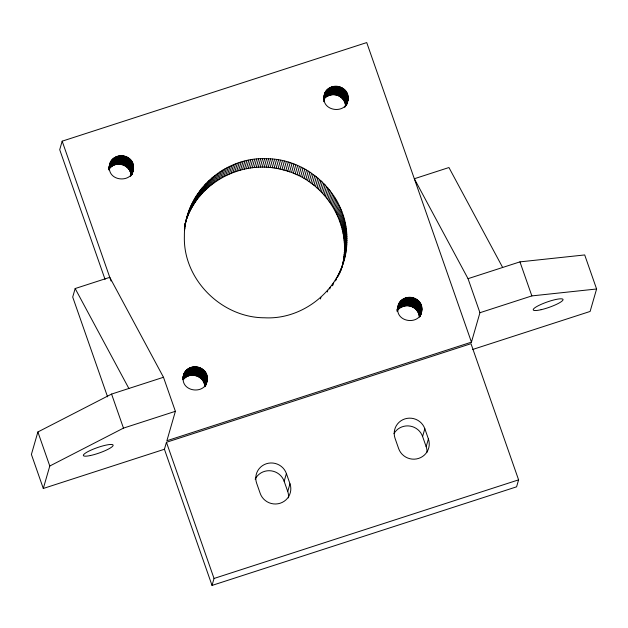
<?xml version="1.0" encoding="UTF-8"?>
<svg xmlns="http://www.w3.org/2000/svg" width="628" height="628" viewBox="0 0 628 628"><rect width="100%" height="100%" fill="white"/><g stroke="black" fill="none" stroke-linecap="round" stroke-linejoin="round"><path stroke-width="0.94" d="M342.205 266.186C353.164 225.146 324.747 180.048 283.88 170.117C244.276 158.28 197.773 181.767 185.715 221.731M346.86 240.296C348.32 197.035 309.533 158.719 266.633 158.719C224.031 156.372 183.816 193.149 184.381 236.214C182.921 279.468 221.708 317.784 264.608 317.784C307.21 320.139 347.425 283.354 346.86 240.296L344.403 248.814M109.366 167.15C109.037 151.772 134.384 152.565 133.521 167.762C133.85 183.141 108.511 182.348 109.366 167.15L108.879 168.853M207.279 379.398C208.881 364.256 183.604 362.278 183.164 377.632C181.563 392.775 206.84 394.753 207.279 379.398L205.309 386.212M348.077 98.871C349.678 83.728 324.401 81.75 323.962 97.105C322.36 112.247 347.637 114.233 348.077 98.871L346.106 105.535M421.851 309.934C423.453 294.791 398.176 292.813 397.744 308.167C396.135 323.31 421.412 325.288 421.851 309.934L420.077 316.473M107.584 396.849L72.707 297.06L75.164 288.542L109.774 277.341L163.484 377.271L175.385 411.309L166.891 440.738L471.447 342.142L366.728 42.578L62.172 141.174L59.715 149.692L105.064 279.421M108.895 167.448L110.128 163.186M108.872 167.762L110.347 162.652M108.895 168.43L110.866 161.616M108.887 169.434L111.164 161.121M111.486 160.635L109.029 169.152C114.83 160.093 130.577 164.371 131.017 175.118M108.919 170.015L111.839 160.171M109.751 168.241L112.208 159.724M110.143 167.809L112.6 159.292M110.552 167.401L113.016 158.884M110.991 167.009L113.448 158.492M111.439 166.64L113.903 158.123M111.917 166.302L114.374 157.777M112.404 165.973L114.861 157.455M112.907 165.682L115.364 157.157M113.425 165.407L115.882 156.89M113.958 165.156L116.416 156.639M114.508 164.936L116.965 156.419M163.484 377.271L111.572 394.078L37.884 431.97L31.4 454.429L43.301 488.474L164.426 449.255L166.444 442.285L471 343.689L518.595 479.855L516.585 486.826L212.029 585.422L164.426 449.255M115.057 164.74L117.522 156.223M115.623 164.575L118.088 156.058M116.196 164.434L118.661 155.917M116.777 164.324L119.234 155.799M117.365 164.238L119.822 155.72M117.954 164.183L120.411 155.658M118.543 164.151L121 155.634M119.139 164.151L121.597 155.634M119.728 164.183L122.185 155.666M120.317 164.238L122.782 155.72M120.906 164.324L123.363 155.807M121.487 164.442L123.952 155.917M122.068 164.583L124.525 156.058M122.633 164.748L125.098 156.231M123.198 164.944L125.655 156.427M123.747 165.172L126.204 156.647M124.289 165.415L126.746 156.898M124.815 165.69L127.272 157.173M125.325 165.988L127.782 157.471M125.82 166.31L128.277 157.793M126.299 166.663L128.764 158.138M126.762 167.032L129.219 158.507M127.209 167.417L129.666 158.9M127.633 167.833L130.09 159.308M128.034 168.257L130.491 159.74M128.418 168.712L130.875 160.187M128.779 169.175L131.236 160.658M129.109 169.662L131.574 161.137M129.423 170.157L131.88 161.639M129.706 170.667L132.17 162.15M129.965 171.193L132.429 162.676M130.2 171.734L132.657 163.209M130.404 172.276L132.869 163.759M130.585 172.833L133.042 164.316M130.734 173.399L133.199 164.881M130.859 173.964L133.317 165.447M130.954 174.537L133.411 166.02M130.561 176.444L133.481 166.601M131.299 174.843L133.513 167.181M131.558 174.576L133.521 167.762M131.809 174.49L133.497 168.335M131.896 174.6L133.45 168.916M131.974 174.584L133.262 170.062M43.301 488.474L49.785 466.015L37.884 431.97M184.852 224.612L188.172 213.214M184.852 224.8L188.8 211.369M184.907 224.997L186.139 220.734M187.011 218.057L189.468 209.54M185.009 225.201L185.747 222.642M184.915 226.268L185.409 224.565M187.733 216.244L190.19 207.727M188.494 214.446L190.951 205.929M184.381 229.047L185.119 226.488M184.381 230.131L184.868 228.427M189.303 212.672L191.76 204.155M190.151 210.922L192.615 202.404M191.053 209.187L193.51 200.67M191.987 207.483L194.452 198.958M192.977 205.796L195.434 197.278M193.997 204.131L196.462 195.614M195.065 202.499L197.53 193.981M196.172 200.889L198.636 192.372M197.325 199.304L199.782 190.786M198.511 197.757L200.968 189.232M199.735 196.234L202.2 187.709M201.007 194.735L203.464 186.218M202.31 193.275L204.767 184.758M203.645 191.846L206.102 183.329M205.018 190.449L207.483 181.932M206.431 189.091L208.889 180.574M207.876 187.764L210.333 179.247M209.352 186.469L211.817 177.952M210.867 185.213L213.324 176.696M212.405 183.996L214.862 175.479M213.975 182.819L216.44 174.294M215.577 181.673L218.042 173.155M217.209 180.574L219.667 172.048M218.866 179.506L221.331 170.989M220.554 178.485L223.011 169.968M222.265 177.504L224.722 168.987M224 176.562L226.457 168.045M225.758 175.667L228.215 167.15M227.54 174.812L229.997 166.294M229.338 174.003L231.803 165.478M231.167 173.234L233.624 164.717M233.004 172.512L235.469 163.994M234.864 171.829L237.329 163.311M236.748 171.201L239.205 162.683M238.64 170.612L241.097 162.095M240.548 170.07L243.005 161.553M242.471 169.576L244.928 161.058M182.968 377.349L183.902 374.249M183.141 377.122L184.122 373.707M183.141 377.444L184.365 373.189M183.164 377.789L184.64 372.671M182.976 378.99L184.938 372.176M183.054 379.359L185.26 371.697M185.613 371.226L183.148 379.752C189.389 370.991 204.916 375.991 204.83 386.754L207.287 378.237M183.525 379.296L185.982 370.779M183.918 378.872L186.375 370.347M244.402 169.128L246.859 160.603M184.326 378.456L186.791 369.939M184.765 378.072L187.222 369.554M185.221 377.703L187.678 369.186M185.692 377.357L188.149 368.84M186.178 377.036L188.636 368.518M246.349 168.72L248.806 160.203M186.681 376.737L189.138 368.22M187.199 376.462L189.664 367.945M187.733 376.219L190.198 367.694M188.282 375.991L190.739 367.474M248.303 168.367L250.76 159.85M188.832 375.803L191.297 367.278M189.397 375.63L191.862 367.113M189.97 375.489L192.435 366.972M250.266 168.061L252.731 159.543M190.551 375.379L193.016 366.862M191.14 375.293L193.597 366.776M191.728 375.238L194.185 366.721M192.317 375.214L194.782 366.689M252.244 167.802L254.701 159.276M192.914 375.214L195.371 366.689M193.502 375.238L195.967 366.721M194.099 375.301L196.556 366.776M254.222 167.582L256.679 159.065M194.68 375.387L197.145 366.862M195.269 375.497L197.726 366.98M195.842 375.638L198.299 367.121M256.208 167.417L258.665 158.9M196.415 375.811L198.872 367.286M196.972 376.007L199.429 367.482M197.522 376.227L199.979 367.71M258.194 167.299L260.651 158.782M198.063 376.478L200.52 367.961M198.589 376.753L201.046 368.228M199.1 377.051L201.557 368.534M199.594 377.373L202.059 368.856M260.188 167.236L262.645 158.711M200.073 377.718L202.538 369.201M200.536 378.087L203.001 369.57M200.984 378.48L203.441 369.963M262.182 167.213L264.639 158.696M201.407 378.888L203.864 370.371M201.808 379.32L204.273 370.803M202.192 379.767L204.649 371.25M202.554 380.238L205.011 371.713M264.176 167.236L266.633 158.719M202.883 380.717L205.348 372.2M203.197 381.22L205.654 372.694M203.48 381.73L205.945 373.213M203.747 382.256L206.204 373.731M203.974 382.79L206.439 374.272M266.17 167.315L268.627 158.79M204.186 383.339L206.643 374.814M204.359 383.896L206.824 375.371M204.516 384.454L206.973 375.937M204.634 385.027L207.091 376.51M204.728 385.6L207.185 377.083M204.799 386.181L207.256 377.656M268.156 167.433L270.613 158.915M205.332 385.631L207.295 378.817M205.505 385.937L207.224 379.979M206 384.791L207.036 381.118M270.15 167.605L272.607 159.08M272.128 167.817L274.593 159.3M274.106 168.084L276.571 159.567M276.084 168.398L278.542 159.881M278.047 168.759L280.504 160.234M280.002 169.16L282.459 160.642M281.948 169.615L284.406 161.098M283.88 170.117L286.344 161.6M285.803 170.659L288.26 162.142M287.71 171.256L290.167 162.738M289.602 171.891L292.067 163.374M291.486 172.574L293.943 164.057M293.347 173.304L295.804 164.779M295.184 174.074L297.641 165.556M297.005 174.89L299.47 166.365M298.81 175.746L301.267 167.229M300.592 176.649L303.049 168.131M323.695 97.442L324.919 93.187M323.695 97.772L325.171 92.661M323.718 98.109L325.437 92.151M323.773 98.47L325.736 91.649M323.852 98.839L326.065 91.17M323.601 99.687L326.411 90.707M323.954 99.224L326.78 90.259M323.656 101.705L324.15 100.001M324.323 98.777L327.172 89.828M324.715 98.345L327.588 89.419M302.351 177.591L304.808 169.073M325.131 97.937L328.02 89.027M325.563 97.544L328.475 88.658M326.018 97.175L328.946 88.312M326.489 96.83L329.433 87.991M326.976 96.508L329.943 87.692M304.085 178.572L306.543 170.055M327.478 96.21L328.004 95.943L330.461 87.418M328.004 95.943L328.53 95.692L330.995 87.174M328.53 95.692L329.08 95.472L331.537 86.954M329.08 95.472L329.637 95.275L332.094 86.758M305.797 179.6L308.254 171.083M329.637 95.275L330.202 95.111L332.659 86.585M330.202 95.111L330.775 94.969L333.233 86.452M330.775 94.969L331.349 94.852L333.813 86.334M331.349 94.852L331.937 94.773L334.394 86.248M307.477 180.668L309.942 172.151M331.937 94.773L332.526 94.71L334.983 86.193M332.526 94.71L333.115 94.687L335.58 86.169M333.115 94.687L333.711 94.687L336.168 86.169M309.133 181.775L311.598 173.257M333.711 94.687L334.3 94.718L336.765 86.193M334.3 94.718L334.897 94.773L337.354 86.256M334.897 94.773L335.478 94.859L337.942 86.342M335.478 94.859L336.066 94.969L338.523 86.452M310.766 182.921L313.223 174.403M336.066 94.969L336.639 95.118L339.096 86.593M345.628 106.234C345.502 101.281 341.915 96.736 337.212 95.283L339.67 86.766M337.77 95.48L340.227 86.962M312.367 184.106L314.824 175.589M338.319 95.699L340.776 87.182M338.861 95.951L341.318 87.433M339.387 96.225L341.844 87.708M313.937 185.323L316.402 176.806M339.897 96.524L342.354 88.006M340.392 96.845L342.857 88.328M340.878 97.191L343.335 88.674M315.484 186.587L317.941 178.069M341.342 97.56L343.799 89.043M341.781 97.952L344.238 89.435M342.205 98.361L344.662 89.843M342.613 98.792L345.07 90.275M316.991 187.882L319.448 179.365M342.99 99.24L345.447 90.722M343.351 99.711L345.808 91.193M343.689 100.19L346.146 91.672M318.467 189.209L320.924 180.691M343.995 100.692L346.452 92.175M344.285 101.202L346.742 92.685M344.544 101.728L347.001 93.211M344.772 102.262L347.237 93.745M344.984 102.811L347.441 94.294M319.911 190.574L322.368 182.057M345.157 103.369L347.622 94.852M345.314 103.934L347.771 95.409M345.431 104.499L347.896 95.982M344.764 107.427L345.259 105.724M345.526 105.072L347.99 96.555M345.84 104.797L348.053 97.136M345.879 105.378L348.093 97.717M346.13 105.112L348.093 98.29M321.324 191.972L323.781 183.454M346.546 104.562L348.022 99.452M346.609 104.852L347.943 100.025M322.698 193.408L325.155 184.891M324.032 194.868L326.497 186.351M212.029 585.422L214.038 578.459L166.444 442.285M325.335 196.368L327.8 187.851M326.599 197.891L329.064 189.373M327.832 199.445L330.289 190.928M329.017 201.031L331.474 192.513M330.163 202.64L332.62 194.123M331.27 204.281L333.727 195.763M332.338 205.945L334.795 197.428M333.366 207.633L335.823 199.115M334.347 209.344L336.804 200.827M335.281 211.079L337.746 202.561M336.184 212.837L338.641 204.312M337.032 214.611L339.489 206.094M337.84 216.409L340.298 207.884M338.602 218.222L341.067 209.705M339.324 220.051L341.781 211.534M339.991 221.896L342.448 213.379M340.619 223.764L343.076 215.239M341.2 225.64L343.657 217.115M320.413 298.967L320.908 297.264M341.726 227.524L344.183 219.007M342.213 229.424L344.67 220.907M342.653 231.339L345.11 222.814M343.037 233.255L345.494 224.738M343.375 235.186L345.84 226.669M327.282 291.989L327.777 290.285M343.673 237.117L346.13 228.6M343.916 239.064L346.373 230.539M329.779 288.974L330.273 287.271M344.113 241.003L346.57 232.486M344.254 242.958L346.711 234.44M332.118 285.842L332.605 284.139M344.356 244.904L346.813 236.387M332.973 285.081L333.711 282.529M344.403 246.859L346.86 238.342M335.313 280.936L335.807 279.232M344.348 250.76L346.813 242.243M336.051 280.104L336.789 277.545M344.254 252.715L346.711 244.19M337.236 277.537L337.731 275.833M344.105 254.654L346.562 246.137M337.888 276.658L338.625 274.106M343.909 256.601L346.373 248.076M338.5 275.755L339.481 272.348M343.665 258.532L346.122 250.015M339.308 273.981L340.29 270.574M343.375 260.463L345.832 251.938M339.827 273.039L341.051 268.784M340.541 271.225L341.773 266.971M343.029 262.378L345.494 253.861M341.459 268.549L342.441 265.142M342.645 264.286L345.102 255.769M341.098 270.111L344.662 257.668M288.527 497.886A15.763 15.378 16.1 0 0 287.734 491.512L284.162 481.299L286.399 473.559A15.763 15.378 16.1 0 0 266.398 463.739A15.763 15.378 16.1 0 0 256.632 483.191L260.204 493.404A15.763 15.378 16.1 0 0 280.206 503.224A15.763 15.378 16.1 0 0 289.971 483.772L286.399 473.559M287.734 491.512L289.971 483.772M397.132 309.573L398.694 304.242M397.218 309.683L398.945 303.716M397.249 310.02L399.22 303.206M397.226 310.452L399.518 302.712M397.234 311.033L397.728 309.329M397.053 311.229L399.84 302.225M397.383 310.75L400.185 301.762M397.728 310.279L400.554 301.314M398.097 309.832L400.947 300.883M398.49 309.408L401.363 300.474M398.906 308.992L401.794 300.082M399.337 308.607L402.25 299.721M399.793 308.238L402.721 299.375M400.264 307.893L403.207 299.054M400.75 307.571L403.718 298.755M401.261 307.273L401.779 306.998L404.236 298.481M401.779 306.998L402.312 306.754L404.77 298.229M402.312 306.754L402.854 306.527L405.311 298.01M402.854 306.527L403.411 306.338L405.869 297.813M403.411 306.338L403.977 306.166L406.434 297.648M403.977 306.166L404.55 306.024L407.007 297.507M404.55 306.024L405.131 305.914L407.588 297.397M405.131 305.914L405.712 305.828L408.169 297.311M405.712 305.828L406.3 305.773L408.765 297.256M406.3 305.773L406.897 305.742L409.354 297.225M406.897 305.742L407.486 305.75L409.943 297.225M407.486 305.75L408.082 305.773L410.539 297.256M408.082 305.773L408.671 305.836L411.128 297.311M408.671 305.836L409.26 305.914L411.717 297.397M409.26 305.914L409.841 306.032L412.298 297.515M409.841 306.032L410.414 306.174L412.879 297.656M421.828 308.191L419.371 316.708C419.002 311.975 415.5 307.744 410.987 306.346L413.444 297.821M411.544 306.543L414.009 298.017M412.094 306.762L414.559 298.245M412.635 307.014L415.092 298.488M413.161 307.288L415.618 298.763M413.671 307.587L416.136 299.061M414.174 307.908L416.631 299.391M414.653 308.254L417.11 299.737M415.116 308.623L417.573 300.106M415.555 309.015L418.02 300.49M415.979 309.423L418.444 300.906M416.388 309.855L418.845 301.338M416.764 310.303L419.229 301.785M417.125 310.766L419.583 302.249M417.463 311.252L419.92 302.735M417.769 311.747L420.234 303.23M418.06 312.265L420.517 303.74M418.319 312.791L420.776 304.266M418.554 313.325L421.011 304.808M418.758 313.874L421.215 305.349M418.939 314.424L421.396 305.907M419.088 314.989L421.545 306.472M419.214 315.562L421.671 307.037M419.308 316.135L421.765 307.618M419.653 316.441L421.867 308.772M419.583 317.093L421.875 309.353M419.881 316.591L420.375 314.887M420.156 316.41L421.718 311.088M420.242 316.473L421.474 312.218M427.016 452.262A15.763 15.378 16.1 0 0 426.169 446.696L422.597 436.484L424.834 428.743A15.763 15.378 16.1 0 0 404.832 418.923A15.763 15.378 16.1 0 0 395.067 438.375L398.639 448.588A15.763 15.378 16.1 0 0 418.64 458.409A15.763 15.378 16.1 0 0 428.406 438.956L424.834 428.743M426.169 446.696L428.406 438.956M471.447 342.142L479.941 312.713L468.041 278.675L414.331 178.744L448.942 167.535L502.651 267.465M468.041 278.675L519.953 261.868L584.699 254.944L596.6 288.99L590.116 311.449L472.711 349.458M49.785 466.015L123.473 428.115L175.385 411.309M479.941 312.713L531.853 295.906L596.6 288.99M214.038 578.459L518.595 479.855M336.639 95.118L337.212 95.283M410.414 306.174L410.987 306.346M75.164 288.542L128.873 388.473M206.51 380.898L206.847 381.581M519.953 261.868L531.853 295.906M62.172 141.174L111.062 281.03M111.572 394.078L123.473 428.115M255.141 479.18A15.763 15.378 16.1 0 1 284.162 481.299M393.952 433.65A15.763 15.378 16.1 0 1 422.597 436.484M90.33 455.543A15.763 2.85 -19.3 0 0 113.134 445.409A15.763 2.85 -19.3 0 0 91.233 450.025A15.763 2.85 -19.3 0 0 90.33 455.543M541.124 309.698A15.763 2.85 -19.3 0 0 563.049 299.556A15.763 2.85 -19.3 0 0 540.261 304.768A15.763 2.85 -19.3 0 0 541.124 309.698"/></g></svg>
